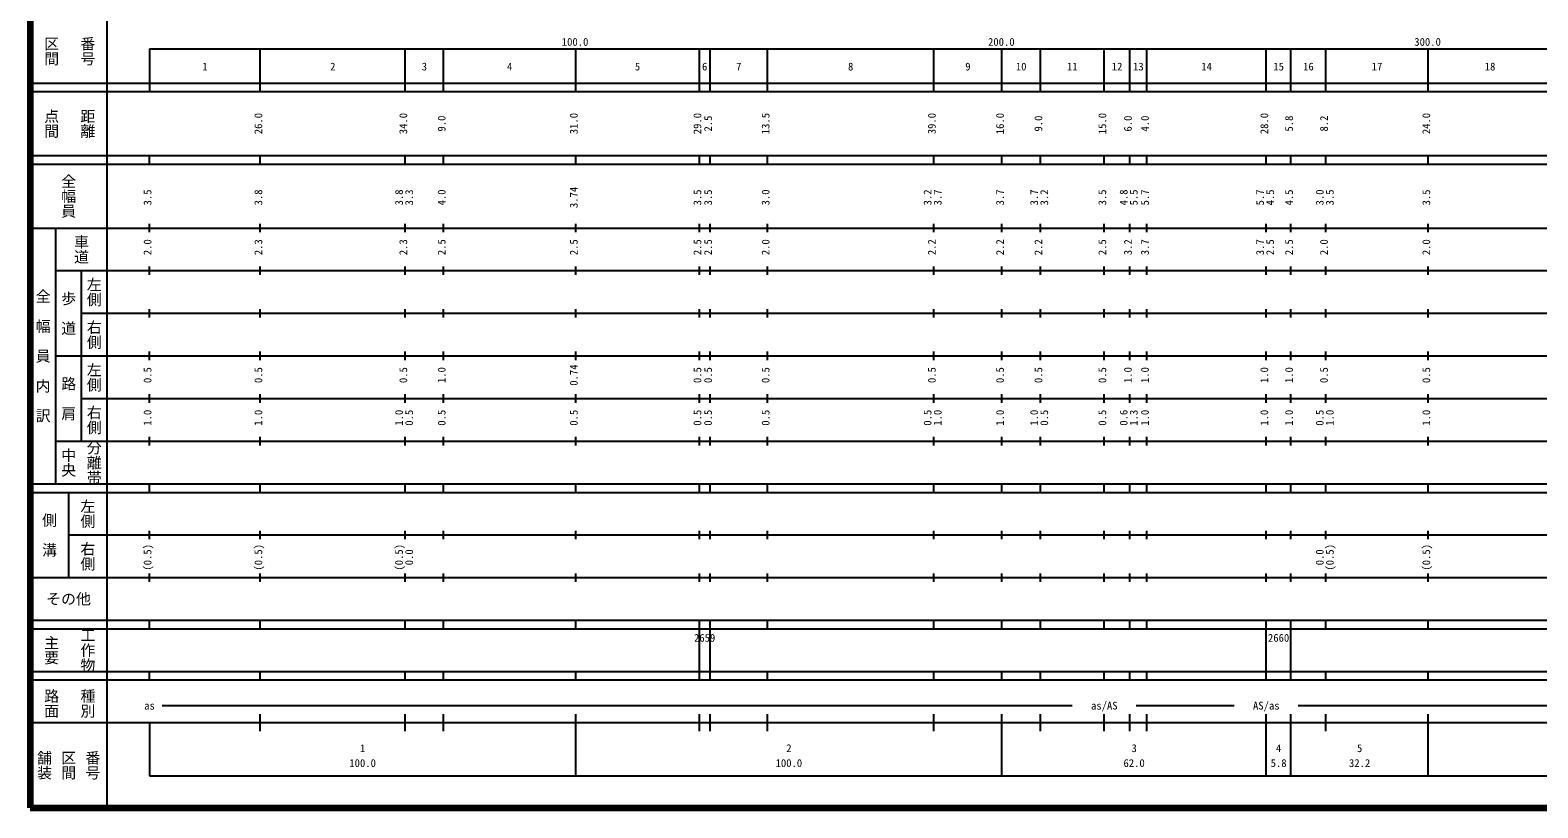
# Model space of a CAD drawing. Units: millimetres on the paper, enlarged 1000 times. Extents: x 40000 to 680000, y 20000 to 380000.
# Drawn here: x 40000 to 393714, y 20000 to 202409 of the extents above; entities that cross this region are included whole.
import ezdxf
from ezdxf.enums import TextEntityAlignment as Align

# ---------------------------------------------------------------- set-up
doc = ezdxf.new("R2010")
doc.units = ezdxf.units.MM
doc.header["$LTSCALE"] = 1000
doc.layers.add('M-TTL', color=2, linetype='Continuous', lineweight=140)
doc.layers.add('M-TTL-BAND', color=7, linetype='Continuous', lineweight=25)
doc.styles.add('@ＭＳ ゴシック', font='')
doc.styles.add('ＭＳ ゴシック', font='')
doc.styles.get('@ＭＳ ゴシック').set_extended_font_data('@MS Gothic')
doc.styles.get('ＭＳ ゴシック').set_extended_font_data('MS Gothic')

msp = doc.modelspace()

# ---------------------------------------------------------------- linework, layer by layer
at = {"layer": 'M-TTL'}
for p, q in [((40000, 380000), (40000, 20000)), ((40000, 20000), (680000, 20000))]:
    msp.add_line(p, q, dxfattribs=at)
at = {"layer": 'M-TTL-BAND'}
for p, q in [((58000, 370000), (58000, 20000)), ((68000, 198000), (579000, 198000)), ((68000, 198000), (68000, 188000)), ((94000, 188000), (94000, 198000)), ((128000, 188000), (128000, 198000)), ((137000, 188000), (137000, 198000)), ((168000, 188000), (168000, 198000)), ((197000, 188000), (197000, 198000)), ((199500, 188000), (199500, 198000)), ((213000, 188000), (213000, 198000)), ((252000, 188000), (252000, 198000)), ((268000, 188000), (268000, 198000)), ((277000, 188000), (277000, 198000)), ((292000, 188000), (292000, 198000)), ((298000, 188000), (298000, 198000)), ((302000, 188000), (302000, 198000)), ((330000, 188000), (330000, 198000)), ((335800, 188000), (335800, 198000)), ((344000, 188000), (344000, 198000)), ((368000, 188000), (368000, 198000)), ((40000, 190000), (579000, 190000)), ((40000, 188000), (579000, 188000)), ((40000, 173000), (579000, 173000)), ((40000, 171000), (579000, 171000)), ((68000, 171000), (68000, 173000)), ((94000, 171000), (94000, 173000)), ((128000, 171000), (128000, 173000)), ((137000, 171000), (137000, 173000)), ((168000, 171000), (168000, 173000)), ((197000, 171000), (197000, 173000)), ((199500, 171000), (199500, 173000)), ((213000, 171000), (213000, 173000)), ((252000, 171000), (252000, 173000)), ((268000, 171000), (268000, 173000)), ((277000, 171000), (277000, 173000)), ((292000, 171000), (292000, 173000)), ((298000, 171000), (298000, 173000)), ((302000, 171000), (302000, 173000)), ((330000, 171000), (330000, 173000)), ((335800, 171000), (335800, 173000)), ((344000, 171000), (344000, 173000)), ((368000, 171000), (368000, 173000)), ((40000, 156000), (579000, 156000)), ((46000, 96000), (46000, 156000)), ((68000, 155000), (68000, 157000)), ((94000, 155000), (94000, 157000)), ((128000, 155000), (128000, 157000)), ((137000, 155000), (137000, 157000)), ((168000, 155000), (168000, 157000)), ((197000, 155000), (197000, 157000)), ((199500, 155000), (199500, 157000)), ((213000, 155000), (213000, 157000)), ((252000, 155000), (252000, 157000)), ((268000, 155000), (268000, 157000)), ((277000, 155000), (277000, 157000)), ((292000, 155000), (292000, 157000)), ((298000, 155000), (298000, 157000)), ((302000, 155000), (302000, 157000)), ((330000, 155000), (330000, 157000)), ((335800, 155000), (335800, 157000)), ((344000, 155000), (344000, 157000)), ((368000, 155000), (368000, 157000)), ((46000, 146000), (579000, 146000)), ((52000, 146000), (52000, 106000)), ((68000, 145000), (68000, 147000)), ((94000, 145000), (94000, 147000)), ((128000, 145000), (128000, 147000)), ((137000, 145000), (137000, 147000)), ((168000, 145000), (168000, 147000)), ((197000, 145000), (197000, 147000)), ((199500, 145000), (199500, 147000)), ((213000, 145000), (213000, 147000)), ((252000, 145000), (252000, 147000)), ((268000, 145000), (268000, 147000)), ((277000, 145000), (277000, 147000)), ((292000, 145000), (292000, 147000)), ((298000, 145000), (298000, 147000)), ((302000, 145000), (302000, 147000)), ((330000, 145000), (330000, 147000)), ((335800, 145000), (335800, 147000)), ((344000, 145000), (344000, 147000)), ((368000, 145000), (368000, 147000)), ((52000, 136000), (579000, 136000)), ((68000, 135000), (68000, 137000)), ((94000, 135000), (94000, 137000)), ((128000, 135000), (128000, 137000)), ((137000, 135000), (137000, 137000)), ((168000, 135000), (168000, 137000)), ((197000, 135000), (197000, 137000)), ((199500, 135000), (199500, 137000)), ((213000, 135000), (213000, 137000)), ((252000, 135000), (252000, 137000)), ((268000, 135000), (268000, 137000)), ((277000, 135000), (277000, 137000)), ((292000, 135000), (292000, 137000)), ((298000, 135000), (298000, 137000)), ((302000, 135000), (302000, 137000)), ((330000, 135000), (330000, 137000)), ((335800, 135000), (335800, 137000)), ((344000, 135000), (344000, 137000)), ((368000, 135000), (368000, 137000)), ((46000, 126000), (579000, 126000)), ((68000, 125000), (68000, 127000)), ((94000, 125000), (94000, 127000)), ((128000, 125000), (128000, 127000)), ((137000, 125000), (137000, 127000)), ((168000, 125000), (168000, 127000)), ((197000, 125000), (197000, 127000)), ((199500, 125000), (199500, 127000)), ((213000, 125000), (213000, 127000)), ((252000, 125000), (252000, 127000)), ((268000, 125000), (268000, 127000)), ((277000, 125000), (277000, 127000)), ((292000, 125000), (292000, 127000)), ((298000, 125000), (298000, 127000)), ((302000, 125000), (302000, 127000)), ((330000, 125000), (330000, 127000)), ((335800, 125000), (335800, 127000)), ((344000, 125000), (344000, 127000)), ((368000, 125000), (368000, 127000)), ((68000, 115000), (68000, 117000)), ((94000, 115000), (94000, 117000)), ((128000, 115000), (128000, 117000)), ((137000, 115000), (137000, 117000)), ((168000, 115000), (168000, 117000)), ((197000, 115000), (197000, 117000)), ((199500, 115000), (199500, 117000)), ((213000, 115000), (213000, 117000)), ((252000, 115000), (252000, 117000)), ((268000, 115000), (268000, 117000)), ((277000, 115000), (277000, 117000)), ((292000, 115000), (292000, 117000)), ((298000, 115000), (298000, 117000)), ((302000, 115000), (302000, 117000)), ((330000, 115000), (330000, 117000)), ((335800, 115000), (335800, 117000)), ((344000, 115000), (344000, 117000)), ((368000, 115000), (368000, 117000)), ((52000, 116000), (579000, 116000)), ((68000, 105000), (68000, 107000)), ((94000, 105000), (94000, 107000)), ((128000, 105000), (128000, 107000)), ((137000, 105000), (137000, 107000)), ((168000, 105000), (168000, 107000)), ((197000, 105000), (197000, 107000)), ((199500, 105000), (199500, 107000)), ((213000, 105000), (213000, 107000)), ((252000, 105000), (252000, 107000)), ((268000, 105000), (268000, 107000)), ((277000, 105000), (277000, 107000)), ((292000, 105000), (292000, 107000)), ((298000, 105000), (298000, 107000)), ((302000, 105000), (302000, 107000)), ((330000, 105000), (330000, 107000)), ((335800, 105000), (335800, 107000)), ((344000, 105000), (344000, 107000)), ((368000, 105000), (368000, 107000)), ((46000, 106000), (579000, 106000)), ((40000, 96000), (579000, 96000)), ((68000, 94000), (68000, 96000)), ((94000, 94000), (94000, 96000)), ((128000, 94000), (128000, 96000)), ((137000, 94000), (137000, 96000)), ((168000, 94000), (168000, 96000)), ((197000, 94000), (197000, 96000)), ((199500, 94000), (199500, 96000)), ((213000, 94000), (213000, 96000)), ((252000, 94000), (252000, 96000)), ((268000, 94000), (268000, 96000)), ((277000, 94000), (277000, 96000)), ((292000, 94000), (292000, 96000)), ((298000, 94000), (298000, 96000)), ((302000, 94000), (302000, 96000)), ((330000, 94000), (330000, 96000)), ((335800, 94000), (335800, 96000)), ((344000, 94000), (344000, 96000)), ((368000, 94000), (368000, 96000)), ((40000, 94000), (579000, 94000)), ((49000, 94000), (49000, 74000)), ((68000, 83000), (68000, 85000)), ((94000, 83000), (94000, 85000)), ((128000, 83000), (128000, 85000)), ((137000, 83000), (137000, 85000)), ((168000, 83000), (168000, 85000)), ((197000, 83000), (197000, 85000)), ((199500, 83000), (199500, 85000)), ((213000, 83000), (213000, 85000)), ((252000, 83000), (252000, 85000)), ((268000, 83000), (268000, 85000)), ((277000, 83000), (277000, 85000)), ((292000, 83000), (292000, 85000)), ((298000, 83000), (298000, 85000)), ((302000, 83000), (302000, 85000)), ((330000, 83000), (330000, 85000)), ((335800, 83000), (335800, 85000)), ((344000, 83000), (344000, 85000)), ((368000, 83000), (368000, 85000)), ((49000, 84000), (579000, 84000)), ((68000, 73000), (68000, 75000)), ((94000, 73000), (94000, 75000)), ((128000, 73000), (128000, 75000)), ((137000, 73000), (137000, 75000)), ((168000, 73000), (168000, 75000)), ((197000, 73000), (197000, 75000)), ((199500, 73000), (199500, 75000)), ((213000, 73000), (213000, 75000)), ((252000, 73000), (252000, 75000)), ((268000, 73000), (268000, 75000)), ((277000, 73000), (277000, 75000)), ((292000, 73000), (292000, 75000)), ((298000, 73000), (298000, 75000)), ((302000, 73000), (302000, 75000)), ((330000, 73000), (330000, 75000)), ((335800, 73000), (335800, 75000)), ((344000, 73000), (344000, 75000)), ((368000, 73000), (368000, 75000)), ((40000, 74000), (579000, 74000)), ((40000, 64000), (579000, 64000)), ((68000, 62000), (68000, 64000)), ((94000, 62000), (94000, 64000)), ((128000, 62000), (128000, 64000)), ((137000, 62000), (137000, 64000)), ((168000, 62000), (168000, 64000)), ((197000, 62000), (197000, 64000)), ((199500, 62000), (199500, 64000)), ((213000, 62000), (213000, 64000)), ((252000, 62000), (252000, 64000)), ((268000, 62000), (268000, 64000)), ((277000, 62000), (277000, 64000)), ((292000, 62000), (292000, 64000)), ((298000, 62000), (298000, 64000)), ((302000, 62000), (302000, 64000)), ((330000, 62000), (330000, 64000)), ((335800, 62000), (335800, 64000)), ((344000, 62000), (344000, 64000)), ((368000, 62000), (368000, 64000)), ((40000, 62000), (579000, 62000)), ((197000, 52000), (197000, 62000)), ((199500, 52000), (199500, 62000)), ((330000, 52000), (330000, 62000)), ((335800, 52000), (335800, 62000)), ((40000, 52000), (579000, 52000)), ((40000, 50000), (579000, 50000)), ((68000, 50000), (68000, 52000)), ((94000, 50000), (94000, 52000)), ((128000, 50000), (128000, 52000)), ((137000, 50000), (137000, 52000)), ((168000, 50000), (168000, 52000)), ((197000, 50000), (197000, 52000)), ((199500, 50000), (199500, 52000)), ((213000, 50000), (213000, 52000)), ((252000, 50000), (252000, 52000)), ((268000, 50000), (268000, 52000)), ((277000, 50000), (277000, 52000)), ((292000, 50000), (292000, 52000)), ((298000, 50000), (298000, 52000)), ((302000, 50000), (302000, 52000)), ((330000, 50000), (330000, 52000)), ((335800, 50000), (335800, 52000)), ((344000, 50000), (344000, 52000)), ((368000, 50000), (368000, 52000)), ((71000, 44000), (284500, 44000)), ((299500, 44000), (322500, 44000)), ((337500, 44000), (565000, 44000)), ((40000, 40000), (579000, 40000)), ((68000, 40000), (68000, 27500)), ((94000, 38000), (94000, 42000)), ((128000, 38000), (128000, 42000)), ((137000, 38000), (137000, 42000)), ((168000, 27500), (168000, 42000)), ((197000, 38000), (197000, 42000)), ((199500, 38000), (199500, 42000)), ((213000, 38000), (213000, 42000)), ((252000, 38000), (252000, 42000)), ((268000, 27500), (268000, 42000)), ((277000, 38000), (277000, 42000)), ((292000, 38000), (292000, 42000)), ((298000, 38000), (298000, 42000)), ((302000, 38000), (302000, 42000)), ((330000, 27500), (330000, 42000)), ((335800, 27500), (335800, 42000)), ((344000, 38000), (344000, 42000)), ((368000, 27500), (368000, 42000)), ((68000, 27500), (579000, 27500))]:
    msp.add_line(p, q, dxfattribs=at)

# ---------------------------------------------------------------- texts
at = {"layer": 'M-TTL-BAND', "style": '@ＭＳ ゴシック'}
for s, p in [('区間', (45000, 197500)), ('番号', (53500, 197500)), ('点間', (45000, 180500)), ('距離', (53500, 180500)), ('全幅員', (49000, 163500)), ('車道', (52000, 151000)), ('全\u3000幅\u3000員\u3000内\u3000訳', (43000, 126000)), ('左側', (55000, 141000)), ('歩\u3000道', (49000, 136000)), ('右側', (55000, 131000)), ('左側', (55000, 121000)), ('路\u3000肩', (49000, 116000)), ('右側', (55000, 111000)), ('中央', (49000, 101000)), ('分離帯', (55000, 101000)), ('左側', (53500, 89000)), ('側\u3000溝', (44500, 84000)), ('右側', (53500, 79000)), ('主要', (45000, 57000)), ('工作物', (53500, 57000)), ('路面', (45000, 44500)), ('種別', (53500, 44500)), ('舗装', (43333, 30000)), ('区間', (49000, 30000)), ('番号', (54667, 30000))]:
    msp.add_text(s, height=2566, rotation=270, dxfattribs=at).set_placement(p, align=Align.MIDDLE_CENTER)
at = {"layer": 'M-TTL-BAND', "style": 'ＭＳ ゴシック'}
for s, p in [('100.0', (167844, 198195)), ('200.0', (267844, 198195)), ('300.0', (367844, 198195)), ('1', (81000, 192405)), ('2', (111000, 192405)), ('3', (132500, 192405)), ('4', (152500, 192405)), ('5', (182500, 192405)), ('6', (198250, 192405)), ('7', (206250, 192405)), ('8', (232500, 192405)), ('9', (260000, 192405)), ('10', (272500, 192405)), ('11', (284500, 192405)), ('12', (295000, 192405)), ('13', (300000, 192405)), ('14', (316000, 192405)), ('15', (332900, 192405)), ('16', (339900, 192405)), ('17', (356000, 192405)), ('18', (382500, 192405)), ('as', (68000, 42500)), ('as/AS', (292000, 42500)), ('AS/as', (330000, 42500)), ('1', (118000, 32523)), ('2', (218000, 32523)), ('3', (299000, 32523)), ('4', (332900, 32523)), ('5', (351900, 32523)), ('100.0', (118000, 29033)), ('100.0', (218000, 29033)), ('62.0', (299000, 29033)), ('5.8', (332900, 29033)), ('32.2', (351900, 29033))]:
    msp.add_text(s, height=1833, dxfattribs=at).set_placement(p, align=Align.BOTTOM_CENTER)
for s, p in [('26.0', (95000, 180500)), ('34.0', (129000, 180500)), ('9.0', (138000, 180500)), ('31.0', (169000, 180500)), ('29.0', (198000, 180500)), ('2.5', (200500, 180500)), ('13.5', (214000, 180500)), ('39.0', (253000, 180500)), ('16.0', (269000, 180500)), ('9.0', (278000, 180500)), ('15.0', (293000, 180500)), ('6.0', (299000, 180500)), ('4.0', (303000, 180500)), ('28.0', (331000, 180500)), ('5.8', (336800, 180500)), ('8.2', (345000, 180500)), ('24.0', (369000, 180500)), ('3.5', (69000, 163174)), ('3.8', (95000, 163174)), ('3.8', (128000, 163174)), ('3.3', (130370, 163174)), ('4.0', (138000, 163174)), ('3.74', (169000, 163174)), ('3.5', (198000, 163174)), ('3.5', (200500, 163174)), ('3.0', (214000, 163174)), ('3.2', (252000, 163174)), ('3.7', (254370, 163174)), ('3.7', (269000, 163174)), ('3.7', (277000, 163174)), ('3.2', (279370, 163174)), ('3.5', (293000, 163174)), ('4.8', (298000, 163174)), ('5.5', (300370, 163174)), ('5.7', (303000, 163174)), ('5.7', (330000, 163174)), ('4.5', (332370, 163174)), ('4.5', (336800, 163174)), ('3.0', (344000, 163174)), ('3.5', (346370, 163174)), ('3.5', (369000, 163174)), ('2.0', (69000, 151500)), ('2.3', (95000, 151500)), ('2.3', (129000, 151500)), ('2.5', (138000, 151500)), ('2.5', (169000, 151500)), ('2.5', (198000, 151500)), ('2.5', (200500, 151500)), ('2.0', (214000, 151500)), ('2.2', (253000, 151500)), ('2.2', (269000, 151500)), ('2.2', (278000, 151500)), ('2.5', (293000, 151500)), ('3.2', (299000, 151500)), ('3.7', (303000, 151500)), ('3.7', (330000, 151500)), ('2.5', (332370, 151500)), ('2.5', (336800, 151500)), ('2.0', (345000, 151500)), ('2.0', (369000, 151500)), ('0.74', (169000, 121500)), ('0.5', (69000, 121500)), ('0.5', (95000, 121500)), ('0.5', (129000, 121500)), ('1.0', (138000, 121500)), ('0.5', (198000, 121500)), ('0.5', (200500, 121500)), ('0.5', (214000, 121500)), ('0.5', (253000, 121500)), ('0.5', (269000, 121500)), ('0.5', (278000, 121500)), ('0.5', (293000, 121500)), ('1.0', (299000, 121500)), ('1.0', (303000, 121500)), ('1.0', (331000, 121500)), ('1.0', (336800, 121500)), ('0.5', (345000, 121500)), ('0.5', (369000, 121500)), ('1.0', (69000, 111500)), ('1.0', (95000, 111500)), ('1.0', (128000, 111500)), ('0.5', (130370, 111500)), ('0.5', (138000, 111500)), ('0.5', (169000, 111500)), ('0.5', (198000, 111500)), ('0.5', (200500, 111500)), ('0.5', (214000, 111500)), ('0.5', (252000, 111500)), ('1.0', (254370, 111500)), ('1.0', (269000, 111500)), ('1.0', (277000, 111500)), ('0.5', (279370, 111500)), ('0.5', (293000, 111500)), ('0.6', (298000, 111500)), ('1.3', (300370, 111500)), ('1.0', (303000, 111500)), ('1.0', (331000, 111500)), ('1.0', (336800, 111500)), ('0.5', (344000, 111500)), ('1.0', (346370, 111500)), ('1.0', (369000, 111500)), ('(0.5)', (69000, 78764)), ('(0.5)', (95000, 78764)), ('(0.5)', (128000, 78764)), ('(0.5)', (346370, 78764)), ('(0.5)', (369000, 78764)), ('0.0', (130370, 78764)), ('0.0', (344000, 78764))]:
    msp.add_text(s, height=1833, rotation=90, dxfattribs=at).set_placement(p, align=Align.BOTTOM_CENTER)
msp.add_text('その他', height=2566, dxfattribs=at).set_placement((49000, 69000), align=Align.MIDDLE_CENTER)
for s, p in [('2659', (195750, 58405)), ('2660', (330400, 58405))]:
    msp.add_text(s, height=1833, dxfattribs=at).set_placement(p, align=Align.BOTTOM_LEFT)

doc.saveas('drawing.dxf')
